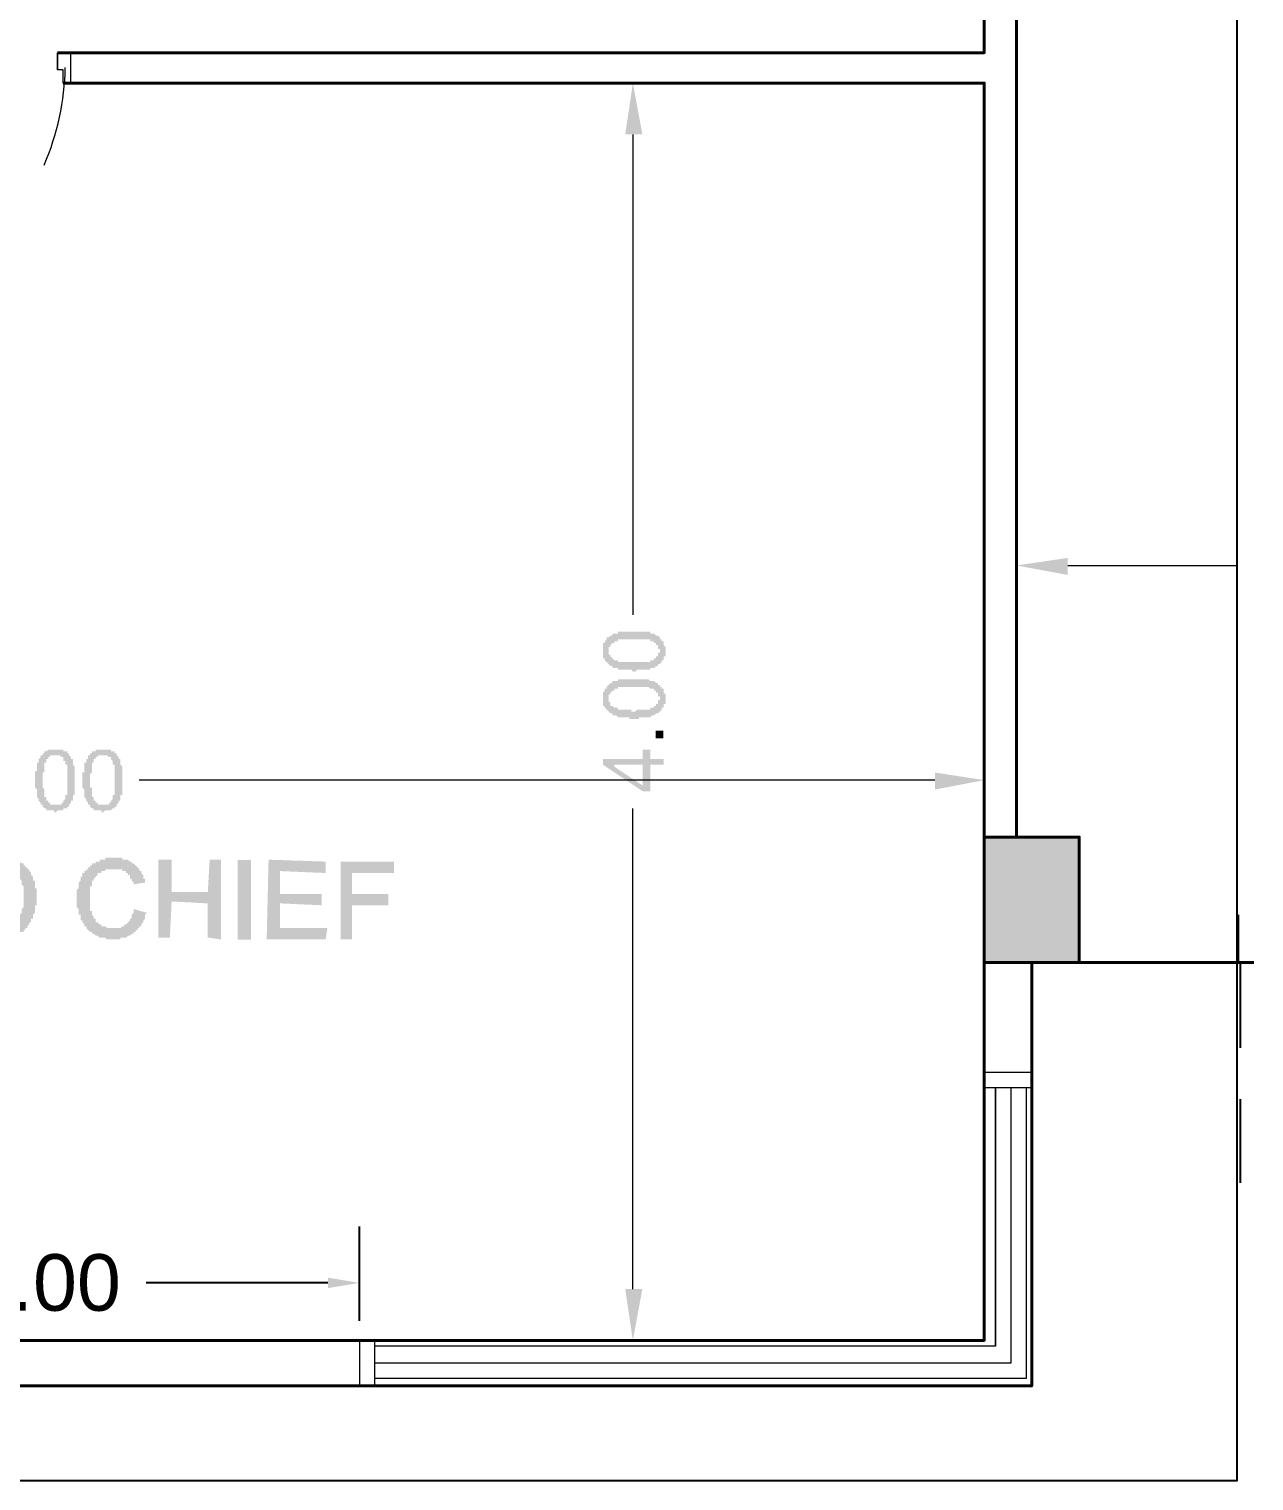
# Model space of a CAD drawing. Header units: inches. Extents: x -11 to 213, y -78 to 40.
# Drawn here: x 64.592 to 68.493, y 15.025 to 19.648 of the extents above; entities that cross this region are included whole.
import ezdxf

# ---------------------------------------------------------------- set-up
doc = ezdxf.new("R2010")
doc.units = ezdxf.units.IN
doc.header["$MEASUREMENT"] = 0
doc.layers.add('PDF_0', color=7, linetype='Continuous')
doc.styles.get("Standard").update_dxf_attribs({"font": 'arial.ttf'})
doc.dimstyles.get("Standard").update_dxf_attribs({"dimtxt": 0.18, "dimasz": 0.1, "dimexe": 0.18, "dimexo": 0.0625, "dimgap": 0.09, "dimtad": 0, "dimtih": 1, "dimtoh": 1, "dimdec": 4, "dimzin": 0, "dimdsep": 46, "dimtxsty": 'Standard', "dimcen": 0.09, "dimadec": 0, "dimazin": 0, "dimtfac": 1, "dimtdec": 4, "dimtofl": 0, "dimtmove": 0, "dimatfit": 3, "dimfxl": 1, "dimtolj": 1, "dimtzin": 0, "dimarcsym": 0})

# ---------------------------------------------------------------- blocks, each defined once
blk = doc.blocks.new('*D6')
at = {"color": 0, "lineweight": -2}
for p, q in [((63.6363, 15.535), (63.6363, 15.8357)), ((65.6442, 15.535), (65.6442, 15.8357)), ((63.7363, 15.6557), (64.3152, 15.6557)), ((65.5442, 15.6557), (64.9652, 15.6557))]:
    blk.add_line(p, q, dxfattribs=at)
at = {"color": 0}
for points in [[(63.7363, 15.6724), (63.7363, 15.639), (63.6363, 15.6557)], [(65.5442, 15.6724), (65.5442, 15.639), (65.6442, 15.6557)]]:
    blk.add_solid(points, dxfattribs=at)
at = {"layer": 'Defpoints', "color": 0}
for p in [(65.6442, 15.6557), (63.6363, 15.4725), (65.6442, 15.4725)]:
    blk.add_point(p, dxfattribs=at)
at = {"color": 0, "insert": (64.6402, 15.6557), "char_height": 0.18, "width": 0.119222, "attachment_point": 5}
blk.add_mtext('\\A1;2.00', dxfattribs=at)

msp = doc.modelspace()

# ---------------------------------------------------------------- hatches: boundary and pattern name
at = {"layer": 'PDF_0'}
h = msp.add_hatch(color=256, dxfattribs=at)
h.paths.add_polyline_path([(66.41965, 17.66851), (66.41965, 17.66851), (66.41965, 17.67456), (66.41965, 17.67456), (66.41965, 17.67456), (66.41965, 17.6806), (66.41965, 17.6806), (66.41965, 17.68665), (66.41965, 17.68665), (66.41965, 17.68665), (66.41965, 17.6927), (66.4257, 17.6927), (66.4257, 17.6927), (66.4257, 17.6927), (66.4257, 17.69875), (66.4257, 17.69875), (66.4257, 17.69875), (66.43175, 17.7048), (66.43175, 17.7048), (66.43175, 17.7048), (66.43175, 17.7048), (66.43175, 17.71084), (66.43779, 17.71084), (66.43779, 17.71084), (66.43779, 17.71084), (66.43779, 17.71084), (66.44384, 17.71689), (66.44384, 17.71689), (66.44384, 17.71689), (66.44989, 17.71689), (66.44989, 17.71689), (66.44989, 17.72294), (66.45594, 17.72294), (66.45594, 17.72294), (66.45594, 17.72294), (66.46199, 17.72294), (66.46199, 17.72294), (66.46803, 17.72294), (66.46803, 17.72899), (66.46803, 17.72899), (66.47408, 17.72899), (66.47408, 17.72899), (66.48013, 17.72899), (66.48013, 17.72899), (66.48618, 17.72899), (66.48618, 17.72899), (66.49223, 17.72899), (66.49223, 17.72899), (66.49827, 17.72899), (66.49827, 17.72899), (66.50432, 17.72899), (66.51037, 17.72899), (66.51037, 17.72899), (66.51642, 17.72899), (66.51642, 17.72899), (66.51642, 17.72899), (66.52246, 17.72899), (66.52851, 17.72899), (66.52851, 17.72899), (66.53456, 17.72899), (66.53456, 17.72899), (66.54061, 17.72899), (66.54061, 17.72899), (66.54666, 17.72899), (66.54666, 17.72899), (66.5527, 17.72899), (66.5527, 17.72899), (66.55875, 17.72899), (66.55875, 17.72899), (66.55875, 17.72899), (66.5648, 17.72899), (66.5648, 17.72899), (66.57085, 17.72899), (66.57085, 17.72294), (66.5769, 17.72294), (66.5769, 17.72294), (66.5769, 17.72294), (66.58294, 17.72294), (66.58294, 17.72294), (66.58294, 17.72294), (66.58899, 17.71689), (66.58899, 17.71689), (66.58899, 17.71689), (66.59504, 17.71689), (66.59504, 17.71689), (66.59504, 17.71689), (66.60109, 17.71084), (66.60109, 17.71084), (66.60109, 17.71084), (66.60109, 17.7048), (66.60713, 17.7048), (66.60713, 17.7048), (66.60713, 17.69875), (66.60713, 17.69875), (66.61318, 17.69875), (66.61318, 17.6927), (66.61318, 17.6927), (66.61318, 17.6927), (66.61318, 17.68665), (66.61318, 17.68665), (66.61923, 17.6806), (66.61923, 17.6806), (66.61923, 17.67456), (66.61923, 17.67456), (66.61923, 17.67456), (66.61923, 17.66851), (66.61923, 17.66851), (66.61923, 17.66851), (66.61923, 17.66246), (66.61923, 17.66246), (66.61923, 17.65641), (66.61923, 17.65641), (66.61923, 17.65641), (66.61923, 17.65036), (66.61318, 17.65036), (66.61318, 17.65036), (66.61318, 17.64432), (66.61318, 17.64432), (66.61318, 17.64432), (66.61318, 17.64432), (66.61318, 17.63827), (66.61318, 17.63827), (66.60713, 17.63827), (66.60713, 17.63222), (66.60713, 17.63222), (66.60713, 17.63222), (66.60713, 17.63222), (66.60109, 17.62617), (66.60109, 17.62617), (66.60109, 17.62617), (66.60109, 17.62617), (66.59504, 17.62617), (66.59504, 17.62013), (66.59504, 17.62013), (66.58899, 17.62013), (66.58899, 17.62013), (66.58899, 17.62013), (66.58294, 17.61408), (66.58294, 17.61408), (66.58294, 17.61408), (66.5769, 17.61408), (66.5769, 17.61408), (66.5769, 17.61408), (66.57085, 17.61408), (66.57085, 17.60803), (66.5648, 17.60803), (66.5648, 17.60803), (66.55875, 17.60803), (66.55875, 17.60803), (66.5527, 17.60803), (66.5527, 17.60803), (66.54666, 17.60803), (66.54666, 17.60803), (66.54061, 17.60803), (66.54061, 17.60803), (66.53456, 17.60803), (66.53456, 17.60803), (66.52851, 17.60803), (66.52851, 17.60803), (66.52246, 17.60198), (66.51642, 17.60198), (66.51642, 17.60198), (66.51642, 17.60198), (66.51037, 17.60803), (66.51037, 17.60803), (66.50432, 17.60803), (66.50432, 17.60803), (66.49827, 17.60803), (66.49827, 17.60803), (66.49223, 17.60803), (66.49223, 17.60803), (66.48618, 17.60803), (66.48618, 17.60803), (66.48013, 17.60803), (66.48013, 17.60803), (66.47408, 17.60803), (66.47408, 17.60803), (66.46803, 17.60803), (66.46803, 17.60803), (66.46803, 17.61408), (66.46199, 17.61408), (66.46199, 17.61408), (66.46199, 17.61408), (66.45594, 17.61408), (66.45594, 17.61408), (66.44989, 17.61408), (66.44989, 17.62013), (66.44989, 17.62013), (66.44989, 17.62013), (66.44384, 17.62013), (66.44384, 17.62013), (66.44384, 17.62013), (66.43779, 17.62617), (66.43779, 17.62617), (66.43779, 17.62617), (66.43175, 17.63222), (66.43175, 17.63222), (66.43175, 17.63222), (66.4257, 17.63827), (66.4257, 17.63827), (66.4257, 17.63827), (66.4257, 17.64432), (66.4257, 17.64432), (66.41965, 17.64432), (66.41965, 17.65036), (66.41965, 17.65036), (66.41965, 17.65641), (66.41965, 17.65641), (66.41965, 17.66246), (66.41965, 17.66246), (66.41965, 17.66246), (66.41965, 17.66851), (66.41965, 17.66851)], flags=0)
h.paths.add_polyline_path([(66.60109, 17.66851), (66.60109, 17.66851), (66.60109, 17.67456), (66.59504, 17.67456), (66.59504, 17.6806), (66.59504, 17.6806), (66.59504, 17.6806), (66.59504, 17.68665), (66.59504, 17.68665), (66.58899, 17.68665), (66.58899, 17.6927), (66.58899, 17.6927), (66.58294, 17.6927), (66.58294, 17.69875), (66.58294, 17.69875), (66.5769, 17.69875), (66.5769, 17.69875), (66.5769, 17.69875), (66.5769, 17.69875), (66.57085, 17.69875), (66.57085, 17.69875), (66.57085, 17.7048), (66.5648, 17.7048), (66.5648, 17.7048), (66.55875, 17.7048), (66.55875, 17.7048), (66.55875, 17.7048), (66.5527, 17.7048), (66.5527, 17.7048), (66.54666, 17.7048), (66.54666, 17.7048), (66.54061, 17.7048), (66.54061, 17.7048), (66.53456, 17.7048), (66.53456, 17.7048), (66.52851, 17.7048), (66.52851, 17.7048), (66.52246, 17.7048), (66.51642, 17.7048), (66.51642, 17.7048), (66.51037, 17.7048), (66.51037, 17.7048), (66.50432, 17.7048), (66.50432, 17.7048), (66.49827, 17.7048), (66.49827, 17.7048), (66.49223, 17.7048), (66.49223, 17.7048), (66.48618, 17.7048), (66.48618, 17.7048), (66.48618, 17.7048), (66.48013, 17.7048), (66.48013, 17.7048), (66.47408, 17.7048), (66.47408, 17.7048), (66.47408, 17.7048), (66.47408, 17.7048), (66.46803, 17.7048), (66.46803, 17.69875), (66.46199, 17.69875), (66.46199, 17.69875), (66.45594, 17.69875), (66.45594, 17.69875), (66.45594, 17.6927), (66.44989, 17.6927), (66.44989, 17.6927), (66.44989, 17.6927), (66.44989, 17.6927), (66.44384, 17.68665), (66.44384, 17.68665), (66.44384, 17.68665), (66.44384, 17.6806), (66.43779, 17.6806), (66.43779, 17.67456), (66.43779, 17.67456), (66.43779, 17.66851), (66.43779, 17.66851), (66.43779, 17.66246), (66.43779, 17.66246), (66.43779, 17.66246), (66.43779, 17.65641), (66.44384, 17.65641), (66.44384, 17.65641), (66.44384, 17.65036), (66.44384, 17.65036), (66.44384, 17.65036), (66.44989, 17.64432), (66.44989, 17.64432), (66.44989, 17.64432), (66.45594, 17.63827), (66.45594, 17.63827), (66.45594, 17.63827), (66.46199, 17.63827), (66.46199, 17.63827), (66.46199, 17.63827), (66.46803, 17.63827), (66.46803, 17.63827), (66.46803, 17.63222), (66.47408, 17.63222), (66.47408, 17.63222), (66.47408, 17.63222), (66.48013, 17.63222), (66.48013, 17.63222), (66.48618, 17.63222), (66.48618, 17.63222), (66.49223, 17.63222), (66.49223, 17.63222), (66.49827, 17.63222), (66.49827, 17.63222), (66.50432, 17.63222), (66.50432, 17.63222), (66.51037, 17.63222), (66.51037, 17.63222), (66.51642, 17.63222), (66.51642, 17.63222), (66.52246, 17.63222), (66.52246, 17.63222), (66.52851, 17.63222), (66.53456, 17.63222), (66.53456, 17.63222), (66.54061, 17.63222), (66.54061, 17.63222), (66.54061, 17.63222), (66.54666, 17.63222), (66.54666, 17.63222), (66.5527, 17.63222), (66.5527, 17.63222), (66.55875, 17.63222), (66.55875, 17.63222), (66.55875, 17.63222), (66.5648, 17.63222), (66.5648, 17.63222), (66.5648, 17.63222), (66.57085, 17.63222), (66.57085, 17.63827), (66.57085, 17.63827), (66.5769, 17.63827), (66.5769, 17.63827), (66.58294, 17.63827), (66.58294, 17.64432), (66.58294, 17.64432), (66.58899, 17.64432), (66.58899, 17.64432), (66.58899, 17.64432), (66.58899, 17.65036), (66.59504, 17.65036), (66.59504, 17.65036), (66.59504, 17.65641), (66.59504, 17.65641), (66.59504, 17.66246), (66.60109, 17.66246), (66.60109, 17.66851), (66.60109, 17.66851)], flags=0)
h = msp.add_hatch(color=256, dxfattribs=at)
h.paths.add_polyline_path([(66.41965, 17.51731), (66.41965, 17.51731), (66.41965, 17.52335), (66.41965, 17.52335), (66.41965, 17.52335), (66.41965, 17.5294), (66.41965, 17.5294), (66.41965, 17.5294), (66.41965, 17.53545), (66.41965, 17.53545), (66.41965, 17.53545), (66.4257, 17.5415), (66.4257, 17.5415), (66.4257, 17.5415), (66.4257, 17.54754), (66.4257, 17.54754), (66.4257, 17.54754), (66.43175, 17.54754), (66.43175, 17.55359), (66.43175, 17.55359), (66.43175, 17.55359), (66.43175, 17.55359), (66.43779, 17.55964), (66.43779, 17.55964), (66.43779, 17.55964), (66.43779, 17.55964), (66.44384, 17.56569), (66.44384, 17.56569), (66.44384, 17.56569), (66.44989, 17.56569), (66.44989, 17.56569), (66.44989, 17.57174), (66.45594, 17.57174), (66.45594, 17.57174), (66.45594, 17.57174), (66.46199, 17.57174), (66.46199, 17.57174), (66.46803, 17.57174), (66.46803, 17.57778), (66.46803, 17.57778), (66.47408, 17.57778), (66.47408, 17.57778), (66.48013, 17.57778), (66.48013, 17.57778), (66.48618, 17.57778), (66.48618, 17.57778), (66.49223, 17.57778), (66.49223, 17.57778), (66.49827, 17.57778), (66.49827, 17.57778), (66.50432, 17.57778), (66.51037, 17.57778), (66.51037, 17.57778), (66.51642, 17.57778), (66.51642, 17.57778), (66.51642, 17.57778), (66.52246, 17.57778), (66.52851, 17.57778), (66.52851, 17.57778), (66.53456, 17.57778), (66.53456, 17.57778), (66.54061, 17.57778), (66.54061, 17.57778), (66.54666, 17.57778), (66.54666, 17.57778), (66.5527, 17.57778), (66.5527, 17.57778), (66.55875, 17.57778), (66.55875, 17.57778), (66.55875, 17.57778), (66.5648, 17.57778), (66.5648, 17.57778), (66.57085, 17.57174), (66.57085, 17.57174), (66.5769, 17.57174), (66.5769, 17.57174), (66.5769, 17.57174), (66.58294, 17.57174), (66.58294, 17.57174), (66.58294, 17.57174), (66.58899, 17.56569), (66.58899, 17.56569), (66.58899, 17.56569), (66.59504, 17.56569), (66.59504, 17.56569), (66.59504, 17.55964), (66.60109, 17.55964), (66.60109, 17.55964), (66.60109, 17.55964), (66.60109, 17.55359), (66.60713, 17.55359), (66.60713, 17.55359), (66.60713, 17.54754), (66.60713, 17.54754), (66.61318, 17.54754), (66.61318, 17.5415), (66.61318, 17.5415), (66.61318, 17.5415), (66.61318, 17.53545), (66.61318, 17.53545), (66.61923, 17.5294), (66.61923, 17.5294), (66.61923, 17.52335), (66.61923, 17.52335), (66.61923, 17.51731), (66.61923, 17.51731), (66.61923, 17.51731), (66.61923, 17.51731), (66.61923, 17.51126), (66.61923, 17.51126), (66.61923, 17.50521), (66.61923, 17.50521), (66.61923, 17.50521), (66.61923, 17.49916), (66.61318, 17.49916), (66.61318, 17.49916), (66.61318, 17.49311), (66.61318, 17.49311), (66.61318, 17.49311), (66.61318, 17.48707), (66.61318, 17.48707), (66.61318, 17.48707), (66.60713, 17.48707), (66.60713, 17.48102), (66.60713, 17.48102), (66.60713, 17.48102), (66.60713, 17.48102), (66.60109, 17.47497), (66.60109, 17.47497), (66.60109, 17.47497), (66.60109, 17.47497), (66.59504, 17.46892), (66.59504, 17.46892), (66.59504, 17.46892), (66.58899, 17.46892), (66.58899, 17.46892), (66.58899, 17.46892), (66.58294, 17.46287), (66.58294, 17.46287), (66.58294, 17.46287), (66.5769, 17.46287), (66.5769, 17.46287), (66.5769, 17.46287), (66.57085, 17.45683), (66.57085, 17.45683), (66.5648, 17.45683), (66.5648, 17.45683), (66.55875, 17.45683), (66.55875, 17.45683), (66.5527, 17.45683), (66.5527, 17.45683), (66.54666, 17.45683), (66.54666, 17.45683), (66.54061, 17.45683), (66.54061, 17.45683), (66.53456, 17.45683), (66.53456, 17.45078), (66.52851, 17.45078), (66.52851, 17.45078), (66.52246, 17.45078), (66.51642, 17.45078), (66.51642, 17.45078), (66.51642, 17.45078), (66.51037, 17.45078), (66.51037, 17.45078), (66.50432, 17.45078), (66.50432, 17.45683), (66.49827, 17.45683), (66.49827, 17.45683), (66.49223, 17.45683), (66.49223, 17.45683), (66.48618, 17.45683), (66.48618, 17.45683), (66.48013, 17.45683), (66.48013, 17.45683), (66.47408, 17.45683), (66.47408, 17.45683), (66.46803, 17.45683), (66.46803, 17.45683), (66.46803, 17.45683), (66.46199, 17.46287), (66.46199, 17.46287), (66.46199, 17.46287), (66.45594, 17.46287), (66.45594, 17.46287), (66.44989, 17.46287), (66.44989, 17.46287), (66.44989, 17.46892), (66.44989, 17.46892), (66.44384, 17.46892), (66.44384, 17.46892), (66.44384, 17.46892), (66.43779, 17.47497), (66.43779, 17.47497), (66.43779, 17.47497), (66.43175, 17.48102), (66.43175, 17.48102), (66.43175, 17.48102), (66.4257, 17.48707), (66.4257, 17.48707), (66.4257, 17.48707), (66.4257, 17.49311), (66.4257, 17.49311), (66.41965, 17.49311), (66.41965, 17.49916), (66.41965, 17.49916), (66.41965, 17.50521), (66.41965, 17.50521), (66.41965, 17.50521), (66.41965, 17.51126), (66.41965, 17.51126), (66.41965, 17.51731), (66.41965, 17.51731)], flags=0)
h.paths.add_polyline_path([(66.60109, 17.51731), (66.60109, 17.51731), (66.60109, 17.52335), (66.59504, 17.52335), (66.59504, 17.5294), (66.59504, 17.5294), (66.59504, 17.5294), (66.59504, 17.53545), (66.59504, 17.53545), (66.58899, 17.53545), (66.58899, 17.5415), (66.58899, 17.5415), (66.58294, 17.5415), (66.58294, 17.5415), (66.58294, 17.54754), (66.5769, 17.54754), (66.5769, 17.54754), (66.5769, 17.54754), (66.5769, 17.54754), (66.57085, 17.54754), (66.57085, 17.54754), (66.57085, 17.54754), (66.5648, 17.55359), (66.5648, 17.55359), (66.55875, 17.55359), (66.55875, 17.55359), (66.55875, 17.55359), (66.5527, 17.55359), (66.5527, 17.55359), (66.54666, 17.55359), (66.54666, 17.55359), (66.54061, 17.55359), (66.54061, 17.55359), (66.53456, 17.55359), (66.53456, 17.55359), (66.52851, 17.55359), (66.52851, 17.55359), (66.52246, 17.55359), (66.51642, 17.55359), (66.51642, 17.55359), (66.51037, 17.55359), (66.51037, 17.55359), (66.50432, 17.55359), (66.50432, 17.55359), (66.49827, 17.55359), (66.49827, 17.55359), (66.49223, 17.55359), (66.49223, 17.55359), (66.48618, 17.55359), (66.48618, 17.55359), (66.48618, 17.55359), (66.48013, 17.55359), (66.48013, 17.55359), (66.47408, 17.55359), (66.47408, 17.55359), (66.47408, 17.55359), (66.47408, 17.55359), (66.46803, 17.55359), (66.46803, 17.54754), (66.46199, 17.54754), (66.46199, 17.54754), (66.45594, 17.54754), (66.45594, 17.54754), (66.45594, 17.5415), (66.44989, 17.5415), (66.44989, 17.5415), (66.44989, 17.5415), (66.44989, 17.5415), (66.44384, 17.53545), (66.44384, 17.53545), (66.44384, 17.5294), (66.44384, 17.5294), (66.43779, 17.5294), (66.43779, 17.52335), (66.43779, 17.52335), (66.43779, 17.51731), (66.43779, 17.51731), (66.43779, 17.51126), (66.43779, 17.51126), (66.43779, 17.51126), (66.43779, 17.50521), (66.44384, 17.50521), (66.44384, 17.49916), (66.44384, 17.49916), (66.44384, 17.49916), (66.44384, 17.49311), (66.44989, 17.49311), (66.44989, 17.49311), (66.44989, 17.49311), (66.45594, 17.48707), (66.45594, 17.48707), (66.45594, 17.48707), (66.46199, 17.48707), (66.46199, 17.48707), (66.46199, 17.48707), (66.46803, 17.48707), (66.46803, 17.48102), (66.46803, 17.48102), (66.47408, 17.48102), (66.47408, 17.48102), (66.47408, 17.48102), (66.48013, 17.48102), (66.48013, 17.48102), (66.48618, 17.48102), (66.48618, 17.48102), (66.49223, 17.48102), (66.49223, 17.48102), (66.49827, 17.48102), (66.49827, 17.48102), (66.50432, 17.48102), (66.50432, 17.48102), (66.51037, 17.48102), (66.51037, 17.47497), (66.51642, 17.47497), (66.51642, 17.47497), (66.52246, 17.47497), (66.52246, 17.47497), (66.52851, 17.48102), (66.53456, 17.48102), (66.53456, 17.48102), (66.54061, 17.48102), (66.54061, 17.48102), (66.54061, 17.48102), (66.54666, 17.48102), (66.54666, 17.48102), (66.5527, 17.48102), (66.5527, 17.48102), (66.55875, 17.48102), (66.55875, 17.48102), (66.55875, 17.48102), (66.5648, 17.48102), (66.5648, 17.48102), (66.5648, 17.48102), (66.57085, 17.48102), (66.57085, 17.48707), (66.57085, 17.48707), (66.5769, 17.48707), (66.5769, 17.48707), (66.58294, 17.48707), (66.58294, 17.48707), (66.58294, 17.49311), (66.58899, 17.49311), (66.58899, 17.49311), (66.58899, 17.49311), (66.58899, 17.49916), (66.59504, 17.49916), (66.59504, 17.49916), (66.59504, 17.50521), (66.59504, 17.50521), (66.59504, 17.51126), (66.60109, 17.51126), (66.60109, 17.51731), (66.60109, 17.51731)], flags=0)
h = msp.add_hatch(color=256, dxfattribs=at)
h.paths.add_polyline_path([(64.67779, 17.35401), (64.67779, 17.35401), (64.68384, 17.35401), (64.68384, 17.35401), (64.68384, 17.35401), (64.68989, 17.35401), (64.68989, 17.35401), (64.68989, 17.35401), (64.69594, 17.35401), (64.69594, 17.35401), (64.69594, 17.35401), (64.70198, 17.35401), (64.70198, 17.35401), (64.70198, 17.34796), (64.70198, 17.34796), (64.70803, 17.34796), (64.70803, 17.34796), (64.70803, 17.34796), (64.71408, 17.34796), (64.71408, 17.34191), (64.71408, 17.34191), (64.71408, 17.34191), (64.72013, 17.34191), (64.72013, 17.33586), (64.72013, 17.33586), (64.72013, 17.33586), (64.72013, 17.33586), (64.72618, 17.32981), (64.72618, 17.32981), (64.72618, 17.32981), (64.72618, 17.32377), (64.72618, 17.32377), (64.73222, 17.32377), (64.73222, 17.31772), (64.73222, 17.31772), (64.73222, 17.31772), (64.73222, 17.31167), (64.73222, 17.31167), (64.73222, 17.30562), (64.73222, 17.30562), (64.73827, 17.29958), (64.73827, 17.29958), (64.73827, 17.29958), (64.73827, 17.29353), (64.73827, 17.29353), (64.73827, 17.28748), (64.73827, 17.28748), (64.73827, 17.28143), (64.73827, 17.27538), (64.73827, 17.27538), (64.73827, 17.26934), (64.73827, 17.26934), (64.73827, 17.26329), (64.73827, 17.26329), (64.73827, 17.25724), (64.73827, 17.25724), (64.73827, 17.25119), (64.73827, 17.25119), (64.73827, 17.24514), (64.73827, 17.24514), (64.73827, 17.2391), (64.73827, 17.2391), (64.73827, 17.23305), (64.73827, 17.23305), (64.73827, 17.227), (64.73827, 17.227), (64.73827, 17.22095), (64.73827, 17.22095), (64.73827, 17.21491), (64.73827, 17.21491), (64.73827, 17.20886), (64.73222, 17.20886), (64.73222, 17.20886), (64.73222, 17.20281), (64.73222, 17.20281), (64.73222, 17.19676), (64.73222, 17.19676), (64.73222, 17.19676), (64.73222, 17.19071), (64.72618, 17.19071), (64.72618, 17.19071), (64.72618, 17.18467), (64.72618, 17.18467), (64.72618, 17.18467), (64.72618, 17.18467), (64.72013, 17.17862), (64.72013, 17.17862), (64.72013, 17.17257), (64.71408, 17.17257), (64.71408, 17.17257), (64.71408, 17.17257), (64.71408, 17.16652), (64.70803, 17.16652), (64.70803, 17.16652), (64.70198, 17.16652), (64.70198, 17.16047), (64.70198, 17.16047), (64.69594, 17.16047), (64.69594, 17.16047), (64.69594, 17.16047), (64.68989, 17.16047), (64.68989, 17.16047), (64.68384, 17.16047), (64.68384, 17.16047), (64.67779, 17.15443), (64.67779, 17.15443), (64.67779, 17.15443), (64.67174, 17.15443), (64.67174, 17.15443), (64.67174, 17.16047), (64.6657, 17.16047), (64.6657, 17.16047), (64.6657, 17.16047), (64.65965, 17.16047), (64.65965, 17.16047), (64.65965, 17.16047), (64.6536, 17.16047), (64.6536, 17.16047), (64.6536, 17.16047), (64.64755, 17.16047), (64.64755, 17.16652), (64.64755, 17.16652), (64.6415, 17.16652), (64.6415, 17.16652), (64.6415, 17.16652), (64.6415, 17.16652), (64.63546, 17.17257), (64.63546, 17.17257), (64.63546, 17.17257), (64.63546, 17.17257), (64.63546, 17.17862), (64.62941, 17.17862), (64.62941, 17.17862), (64.62941, 17.18467), (64.62941, 17.18467), (64.62941, 17.18467), (64.62336, 17.19071), (64.62336, 17.19071), (64.62336, 17.19071), (64.62336, 17.19676), (64.62336, 17.19676), (64.62336, 17.19676), (64.61731, 17.20281), (64.61731, 17.20281), (64.61731, 17.20886), (64.61731, 17.20886), (64.61731, 17.20886), (64.61731, 17.21491), (64.61731, 17.21491), (64.61731, 17.22095), (64.61731, 17.22095), (64.61731, 17.227), (64.61731, 17.227), (64.61127, 17.23305), (64.61127, 17.23305), (64.61127, 17.2391), (64.61127, 17.24514), (64.61127, 17.24514), (64.61127, 17.25119), (64.61127, 17.25119), (64.61127, 17.25724), (64.61127, 17.25724), (64.61127, 17.25724), (64.61127, 17.26329), (64.61127, 17.26934), (64.61127, 17.26934), (64.61127, 17.27538), (64.61127, 17.27538), (64.61127, 17.28143), (64.61127, 17.28143), (64.61731, 17.28748), (64.61731, 17.28748), (64.61731, 17.29353), (64.61731, 17.29353), (64.61731, 17.29958), (64.61731, 17.29958), (64.61731, 17.29958), (64.61731, 17.30562), (64.61731, 17.30562), (64.61731, 17.31167), (64.61731, 17.31167), (64.62336, 17.31167), (64.62336, 17.31772), (64.62336, 17.31772), (64.62336, 17.31772), (64.62336, 17.32377), (64.62336, 17.32377), (64.62336, 17.32377), (64.62941, 17.32981), (64.62941, 17.32981), (64.62941, 17.32981), (64.62941, 17.33586), (64.63546, 17.33586), (64.63546, 17.33586), (64.63546, 17.34191), (64.63546, 17.34191), (64.6415, 17.34191), (64.6415, 17.34796), (64.6415, 17.34796), (64.64755, 17.34796), (64.64755, 17.34796), (64.64755, 17.34796), (64.6536, 17.35401), (64.6536, 17.35401), (64.65965, 17.35401), (64.65965, 17.35401), (64.65965, 17.35401), (64.6657, 17.35401), (64.6657, 17.35401), (64.67174, 17.35401), (64.67174, 17.35401), (64.67779, 17.35401), (64.67779, 17.35401)], flags=0)
h.paths.add_polyline_path([(64.67779, 17.17862), (64.67779, 17.17862), (64.68384, 17.17862), (64.68384, 17.17862), (64.68384, 17.17862), (64.68989, 17.17862), (64.68989, 17.17862), (64.69594, 17.17862), (64.69594, 17.18467), (64.69594, 17.18467), (64.70198, 17.18467), (64.70198, 17.19071), (64.70198, 17.19071), (64.70198, 17.19071), (64.70803, 17.19676), (64.70803, 17.19676), (64.70803, 17.19676), (64.70803, 17.19676), (64.70803, 17.20281), (64.70803, 17.20281), (64.70803, 17.20281), (64.70803, 17.20886), (64.70803, 17.20886), (64.71408, 17.20886), (64.71408, 17.21491), (64.71408, 17.21491), (64.71408, 17.22095), (64.71408, 17.22095), (64.71408, 17.227), (64.71408, 17.227), (64.71408, 17.23305), (64.71408, 17.23305), (64.71408, 17.2391), (64.71408, 17.2391), (64.71408, 17.24514), (64.71408, 17.24514), (64.71408, 17.25119), (64.71408, 17.25119), (64.71408, 17.25724), (64.71408, 17.25724), (64.71408, 17.26329), (64.71408, 17.26934), (64.71408, 17.26934), (64.71408, 17.27538), (64.71408, 17.27538), (64.71408, 17.28143), (64.71408, 17.28143), (64.71408, 17.28143), (64.71408, 17.28748), (64.71408, 17.28748), (64.71408, 17.29353), (64.71408, 17.29353), (64.71408, 17.29958), (64.71408, 17.29958), (64.71408, 17.29958), (64.71408, 17.30562), (64.71408, 17.30562), (64.70803, 17.30562), (64.70803, 17.31167), (64.70803, 17.31167), (64.70803, 17.31772), (64.70803, 17.31772), (64.70198, 17.31772), (64.70198, 17.32377), (64.70198, 17.32377), (64.70198, 17.32377), (64.70198, 17.32981), (64.69594, 17.32981), (64.69594, 17.32981), (64.69594, 17.32981), (64.68989, 17.33586), (64.68989, 17.33586), (64.68989, 17.33586), (64.68384, 17.33586), (64.68384, 17.33586), (64.67779, 17.33586), (64.67779, 17.33586), (64.67174, 17.33586), (64.67174, 17.33586), (64.6657, 17.33586), (64.6657, 17.33586), (64.6657, 17.33586), (64.65965, 17.33586), (64.65965, 17.32981), (64.65965, 17.32981), (64.6536, 17.32981), (64.6536, 17.32981), (64.6536, 17.32377), (64.64755, 17.32377), (64.64755, 17.31772), (64.64755, 17.31772), (64.64755, 17.31772), (64.64755, 17.31772), (64.64755, 17.31167), (64.64755, 17.31167), (64.6415, 17.31167), (64.6415, 17.30562), (64.6415, 17.30562), (64.6415, 17.30562), (64.6415, 17.29958), (64.6415, 17.29958), (64.6415, 17.29958), (64.6415, 17.29353), (64.6415, 17.29353), (64.6415, 17.28748), (64.6415, 17.28748), (64.6415, 17.28143), (64.63546, 17.28143), (64.63546, 17.27538), (64.63546, 17.27538), (64.63546, 17.26934), (64.63546, 17.26934), (64.63546, 17.26329), (64.63546, 17.25724), (64.63546, 17.25724), (64.63546, 17.25119), (64.63546, 17.25119), (64.63546, 17.24514), (64.63546, 17.24514), (64.63546, 17.2391), (64.63546, 17.2391), (64.63546, 17.23305), (64.63546, 17.23305), (64.6415, 17.227), (64.6415, 17.227), (64.6415, 17.227), (64.6415, 17.22095), (64.6415, 17.22095), (64.6415, 17.21491), (64.6415, 17.21491), (64.6415, 17.21491), (64.6415, 17.20886), (64.6415, 17.20886), (64.6415, 17.20886), (64.6415, 17.20281), (64.64755, 17.20281), (64.64755, 17.19676), (64.64755, 17.19676), (64.64755, 17.19676), (64.64755, 17.19071), (64.6536, 17.19071), (64.6536, 17.19071), (64.6536, 17.18467), (64.6536, 17.18467), (64.65965, 17.18467), (64.65965, 17.18467), (64.65965, 17.17862), (64.6657, 17.17862), (64.6657, 17.17862), (64.6657, 17.17862), (64.67174, 17.17862), (64.67174, 17.17862), (64.67779, 17.17862)], flags=0)
h = msp.add_hatch(color=256, dxfattribs=at)
h.paths.add_polyline_path([(64.829, 17.35401), (64.829, 17.35401), (64.83504, 17.35401), (64.83504, 17.35401), (64.83504, 17.35401), (64.84109, 17.35401), (64.84109, 17.35401), (64.84109, 17.35401), (64.84714, 17.35401), (64.84714, 17.35401), (64.84714, 17.35401), (64.85319, 17.35401), (64.85319, 17.35401), (64.85319, 17.34796), (64.85923, 17.34796), (64.85923, 17.34796), (64.85923, 17.34796), (64.85923, 17.34796), (64.86528, 17.34796), (64.86528, 17.34191), (64.86528, 17.34191), (64.86528, 17.34191), (64.87133, 17.34191), (64.87133, 17.33586), (64.87133, 17.33586), (64.87133, 17.33586), (64.87133, 17.33586), (64.87738, 17.32981), (64.87738, 17.32981), (64.87738, 17.32981), (64.87738, 17.32377), (64.87738, 17.32377), (64.88343, 17.32377), (64.88343, 17.31772), (64.88343, 17.31772), (64.88343, 17.31772), (64.88343, 17.31167), (64.88343, 17.31167), (64.88343, 17.30562), (64.88343, 17.30562), (64.88947, 17.29958), (64.88947, 17.29958), (64.88947, 17.29958), (64.88947, 17.29353), (64.88947, 17.29353), (64.88947, 17.28748), (64.88947, 17.28748), (64.88947, 17.28143), (64.88947, 17.27538), (64.88947, 17.27538), (64.88947, 17.26934), (64.88947, 17.26934), (64.88947, 17.26329), (64.88947, 17.26329), (64.88947, 17.25724), (64.88947, 17.25724), (64.88947, 17.25119), (64.88947, 17.25119), (64.88947, 17.24514), (64.88947, 17.24514), (64.88947, 17.2391), (64.88947, 17.2391), (64.88947, 17.23305), (64.88947, 17.23305), (64.88947, 17.227), (64.88947, 17.227), (64.88947, 17.22095), (64.88947, 17.22095), (64.88947, 17.21491), (64.88947, 17.21491), (64.88947, 17.20886), (64.88343, 17.20886), (64.88343, 17.20886), (64.88343, 17.20281), (64.88343, 17.20281), (64.88343, 17.19676), (64.88343, 17.19676), (64.88343, 17.19676), (64.88343, 17.19071), (64.87738, 17.19071), (64.87738, 17.19071), (64.87738, 17.18467), (64.87738, 17.18467), (64.87738, 17.18467), (64.87738, 17.18467), (64.87133, 17.17862), (64.87133, 17.17862), (64.87133, 17.17257), (64.87133, 17.17257), (64.86528, 17.17257), (64.86528, 17.17257), (64.86528, 17.16652), (64.85923, 17.16652), (64.85923, 17.16652), (64.85923, 17.16652), (64.85319, 17.16047), (64.85319, 17.16047), (64.84714, 17.16047), (64.84714, 17.16047), (64.84714, 17.16047), (64.84109, 17.16047), (64.84109, 17.16047), (64.83504, 17.16047), (64.83504, 17.16047), (64.829, 17.15443), (64.829, 17.15443), (64.829, 17.15443), (64.82295, 17.15443), (64.82295, 17.15443), (64.82295, 17.16047), (64.8169, 17.16047), (64.8169, 17.16047), (64.8169, 17.16047), (64.81085, 17.16047), (64.81085, 17.16047), (64.81085, 17.16047), (64.8048, 17.16047), (64.8048, 17.16047), (64.8048, 17.16047), (64.79876, 17.16047), (64.79876, 17.16652), (64.79876, 17.16652), (64.79876, 17.16652), (64.79271, 17.16652), (64.79271, 17.16652), (64.79271, 17.16652), (64.78666, 17.17257), (64.78666, 17.17257), (64.78666, 17.17257), (64.78666, 17.17257), (64.78666, 17.17862), (64.78061, 17.17862), (64.78061, 17.17862), (64.78061, 17.18467), (64.78061, 17.18467), (64.78061, 17.18467), (64.77456, 17.19071), (64.77456, 17.19071), (64.77456, 17.19071), (64.77456, 17.19676), (64.77456, 17.19676), (64.77456, 17.19676), (64.76852, 17.20281), (64.76852, 17.20281), (64.76852, 17.20886), (64.76852, 17.20886), (64.76852, 17.20886), (64.76852, 17.21491), (64.76852, 17.21491), (64.76852, 17.22095), (64.76852, 17.22095), (64.76852, 17.227), (64.76852, 17.227), (64.76247, 17.23305), (64.76247, 17.23305), (64.76247, 17.2391), (64.76247, 17.24514), (64.76247, 17.24514), (64.76247, 17.25119), (64.76247, 17.25119), (64.76247, 17.25724), (64.76247, 17.25724), (64.76247, 17.25724), (64.76247, 17.26329), (64.76247, 17.26934), (64.76247, 17.26934), (64.76247, 17.27538), (64.76247, 17.27538), (64.76247, 17.28143), (64.76852, 17.28143), (64.76852, 17.28748), (64.76852, 17.28748), (64.76852, 17.29353), (64.76852, 17.29353), (64.76852, 17.29958), (64.76852, 17.29958), (64.76852, 17.29958), (64.76852, 17.30562), (64.76852, 17.30562), (64.76852, 17.31167), (64.77456, 17.31167), (64.77456, 17.31167), (64.77456, 17.31772), (64.77456, 17.31772), (64.77456, 17.31772), (64.77456, 17.32377), (64.77456, 17.32377), (64.78061, 17.32377), (64.78061, 17.32981), (64.78061, 17.32981), (64.78061, 17.32981), (64.78061, 17.33586), (64.78666, 17.33586), (64.78666, 17.33586), (64.78666, 17.34191), (64.78666, 17.34191), (64.79271, 17.34191), (64.79271, 17.34796), (64.79271, 17.34796), (64.79876, 17.34796), (64.79876, 17.34796), (64.8048, 17.34796), (64.8048, 17.35401), (64.8048, 17.35401), (64.81085, 17.35401), (64.81085, 17.35401), (64.8169, 17.35401), (64.8169, 17.35401), (64.8169, 17.35401), (64.82295, 17.35401), (64.82295, 17.35401), (64.829, 17.35401), (64.829, 17.35401)], flags=0)
h.paths.add_polyline_path([(64.829, 17.17862), (64.829, 17.17862), (64.83504, 17.17862), (64.83504, 17.17862), (64.83504, 17.17862), (64.84109, 17.17862), (64.84109, 17.17862), (64.84714, 17.17862), (64.84714, 17.18467), (64.84714, 17.18467), (64.85319, 17.18467), (64.85319, 17.19071), (64.85319, 17.19071), (64.85319, 17.19071), (64.85923, 17.19676), (64.85923, 17.19676), (64.85923, 17.19676), (64.85923, 17.19676), (64.85923, 17.20281), (64.85923, 17.20281), (64.85923, 17.20281), (64.85923, 17.20886), (64.85923, 17.20886), (64.86528, 17.20886), (64.86528, 17.21491), (64.86528, 17.21491), (64.86528, 17.22095), (64.86528, 17.22095), (64.86528, 17.227), (64.86528, 17.227), (64.86528, 17.23305), (64.86528, 17.23305), (64.86528, 17.2391), (64.86528, 17.2391), (64.86528, 17.24514), (64.86528, 17.24514), (64.86528, 17.25119), (64.86528, 17.25119), (64.86528, 17.25724), (64.86528, 17.25724), (64.86528, 17.26329), (64.86528, 17.26934), (64.86528, 17.26934), (64.86528, 17.27538), (64.86528, 17.27538), (64.86528, 17.28143), (64.86528, 17.28143), (64.86528, 17.28143), (64.86528, 17.28748), (64.86528, 17.28748), (64.86528, 17.29353), (64.86528, 17.29353), (64.86528, 17.29958), (64.86528, 17.29958), (64.86528, 17.29958), (64.86528, 17.30562), (64.86528, 17.30562), (64.85923, 17.30562), (64.85923, 17.31167), (64.85923, 17.31167), (64.85923, 17.31772), (64.85923, 17.31772), (64.85923, 17.31772), (64.85319, 17.32377), (64.85319, 17.32377), (64.85319, 17.32377), (64.85319, 17.32981), (64.84714, 17.32981), (64.84714, 17.32981), (64.84714, 17.32981), (64.84109, 17.33586), (64.84109, 17.33586), (64.84109, 17.33586), (64.83504, 17.33586), (64.83504, 17.33586), (64.829, 17.33586), (64.829, 17.33586), (64.82295, 17.33586), (64.82295, 17.33586), (64.8169, 17.33586), (64.8169, 17.33586), (64.8169, 17.33586), (64.81085, 17.33586), (64.81085, 17.32981), (64.81085, 17.32981), (64.8048, 17.32981), (64.8048, 17.32981), (64.8048, 17.32377), (64.79876, 17.32377), (64.79876, 17.31772), (64.79876, 17.31772), (64.79876, 17.31772), (64.79876, 17.31772), (64.79876, 17.31167), (64.79876, 17.31167), (64.79271, 17.31167), (64.79271, 17.30562), (64.79271, 17.30562), (64.79271, 17.30562), (64.79271, 17.29958), (64.79271, 17.29958), (64.79271, 17.29958), (64.79271, 17.29353), (64.79271, 17.29353), (64.79271, 17.28748), (64.79271, 17.28748), (64.79271, 17.28143), (64.79271, 17.28143), (64.78666, 17.27538), (64.78666, 17.27538), (64.78666, 17.26934), (64.78666, 17.26934), (64.78666, 17.26329), (64.78666, 17.25724), (64.78666, 17.25724), (64.78666, 17.25119), (64.78666, 17.25119), (64.78666, 17.24514), (64.78666, 17.24514), (64.78666, 17.2391), (64.78666, 17.2391), (64.78666, 17.23305), (64.79271, 17.23305), (64.79271, 17.227), (64.79271, 17.227), (64.79271, 17.227), (64.79271, 17.22095), (64.79271, 17.22095), (64.79271, 17.21491), (64.79271, 17.21491), (64.79271, 17.21491), (64.79271, 17.20886), (64.79271, 17.20886), (64.79271, 17.20886), (64.79271, 17.20281), (64.79876, 17.20281), (64.79876, 17.19676), (64.79876, 17.19676), (64.79876, 17.19676), (64.79876, 17.19071), (64.8048, 17.19071), (64.8048, 17.19071), (64.8048, 17.18467), (64.8048, 17.18467), (64.81085, 17.18467), (64.81085, 17.18467), (64.81085, 17.17862), (64.8169, 17.17862), (64.8169, 17.17862), (64.8169, 17.17862), (64.82295, 17.17862), (64.82295, 17.17862), (64.829, 17.17862)], flags=0)
h = msp.add_hatch(color=256, dxfattribs=at)
h.paths.add_polyline_path([(66.57085, 17.35401), (66.57085, 17.32377), (66.61319, 17.32377), (66.61319, 17.30562), (66.57085, 17.30562), (66.57085, 17.22095), (66.54666, 17.22095), (66.41966, 17.30562), (66.41966, 17.32377), (66.54666, 17.32377), (66.54666, 17.35401)], flags=0)
h.paths.add_polyline_path([(66.54666, 17.30562), (66.45594, 17.30562), (66.45594, 17.29958), (66.54666, 17.2391)], flags=0)
h = msp.add_hatch(color=256, dxfattribs=at)
h.paths.add_polyline_path([(64.41167, 17.00926), (64.49634, 17.00926), (64.50239, 17.00926), (64.50239, 17.00926), (64.50844, 17.00926), (64.50844, 17.00926), (64.51449, 17.00926), (64.52054, 17.00926), (64.52054, 17.00926), (64.52658, 17.00926), (64.52658, 17.00322), (64.53263, 17.00322), (64.53263, 17.00322), (64.53263, 17.00322), (64.53868, 17.00322), (64.53868, 17.00322), (64.54473, 17.00322), (64.55077, 17.00322), (64.55077, 17.00322), (64.55682, 16.99717), (64.55682, 16.99717), (64.56287, 16.99717), (64.56287, 16.99717), (64.56892, 16.99112), (64.56892, 16.99112), (64.57497, 16.99112), (64.57497, 16.98507), (64.57497, 16.98507), (64.58101, 16.98507), (64.58101, 16.97902), (64.58706, 16.97902), (64.58706, 16.97298), (64.58706, 16.97298), (64.59311, 16.97298), (64.59311, 16.96693), (64.59311, 16.96693), (64.59916, 16.96088), (64.59916, 16.96088), (64.59916, 16.95483), (64.59916, 16.95483), (64.60521, 16.94878), (64.60521, 16.94878), (64.60521, 16.94274), (64.60521, 16.94274), (64.60521, 16.93669), (64.61125, 16.93669), (64.61125, 16.93064), (64.61125, 16.93064), (64.61125, 16.92459), (64.61125, 16.92459), (64.61125, 16.91855), (64.61125, 16.91855), (64.61125, 16.9125), (64.6173, 16.9125), (64.6173, 16.90645), (64.6173, 16.9004), (64.6173, 16.9004), (64.6173, 16.89435), (64.6173, 16.89435), (64.6173, 16.88831), (64.6173, 16.88226), (64.6173, 16.88226), (64.6173, 16.88226), (64.6173, 16.87621), (64.6173, 16.87016), (64.6173, 16.87016), (64.6173, 16.86411), (64.6173, 16.85807), (64.61125, 16.85807), (64.61125, 16.85202), (64.61125, 16.85202), (64.61125, 16.84597), (64.61125, 16.84597), (64.61125, 16.83992), (64.61125, 16.83388), (64.61125, 16.83388), (64.60521, 16.82783), (64.60521, 16.82783), (64.60521, 16.82178), (64.60521, 16.82178), (64.60521, 16.81573), (64.59916, 16.81573), (64.59916, 16.80968), (64.59916, 16.80968), (64.59916, 16.80364), (64.59311, 16.80364), (64.59311, 16.80364), (64.59311, 16.79759), (64.59311, 16.79759), (64.58706, 16.79154), (64.58706, 16.79154), (64.58706, 16.79154), (64.58706, 16.78549), (64.58101, 16.78549), (64.58101, 16.78549), (64.58101, 16.77944), (64.57497, 16.77944), (64.57497, 16.77944), (64.57497, 16.7734), (64.56892, 16.7734), (64.56892, 16.7734), (64.56287, 16.7734), (64.56287, 16.76735), (64.55682, 16.76735), (64.55682, 16.76735), (64.55077, 16.76735), (64.55077, 16.76735), (64.54473, 16.7613), (64.54473, 16.7613), (64.53868, 16.7613), (64.53868, 16.7613), (64.53263, 16.7613), (64.53263, 16.7613), (64.52658, 16.7613), (64.52054, 16.7613), (64.52054, 16.7613), (64.51449, 16.75525), (64.50844, 16.75525), (64.50844, 16.75525), (64.50239, 16.75525), (64.49634, 16.75525), (64.49634, 16.75525), (64.40563, 16.7613)], flags=0)
h.paths.add_polyline_path([(64.44796, 16.79154), (64.49634, 16.79154), (64.49634, 16.79154), (64.50239, 16.79154), (64.50844, 16.79154), (64.50844, 16.79154), (64.51449, 16.79154), (64.51449, 16.79154), (64.52054, 16.79759), (64.52054, 16.79759), (64.52054, 16.79759), (64.52658, 16.79759), (64.52658, 16.79759), (64.53263, 16.79759), (64.53263, 16.79759), (64.53868, 16.79759), (64.53868, 16.80364), (64.54473, 16.80364), (64.54473, 16.80364), (64.55077, 16.80968), (64.55077, 16.80968), (64.55077, 16.80968), (64.55682, 16.81573), (64.55682, 16.81573), (64.55682, 16.81573), (64.56287, 16.82178), (64.56287, 16.82783), (64.56287, 16.82783), (64.56892, 16.83388), (64.56892, 16.83388), (64.56892, 16.83388), (64.56892, 16.83992), (64.56892, 16.83992), (64.56892, 16.84597), (64.56892, 16.84597), (64.57497, 16.85202), (64.57497, 16.85202), (64.57497, 16.85807), (64.57497, 16.85807), (64.57497, 16.86411), (64.57497, 16.86411), (64.57497, 16.87016), (64.57497, 16.87621), (64.57497, 16.87621), (64.57497, 16.88226), (64.57497, 16.88226), (64.57497, 16.88831), (64.57497, 16.89435), (64.57497, 16.89435), (64.57497, 16.9004), (64.57497, 16.9004), (64.57497, 16.90645), (64.57497, 16.90645), (64.57497, 16.9125), (64.57497, 16.9125), (64.57497, 16.91855), (64.57497, 16.91855), (64.56892, 16.92459), (64.56892, 16.92459), (64.56892, 16.93064), (64.56892, 16.93669), (64.56892, 16.93669), (64.56287, 16.94274), (64.56287, 16.94274), (64.56287, 16.94274), (64.55682, 16.94878), (64.55682, 16.94878), (64.55682, 16.95483), (64.55077, 16.95483), (64.55077, 16.96088), (64.54473, 16.96088), (64.54473, 16.96088), (64.54473, 16.96088), (64.53868, 16.96693), (64.53868, 16.96693), (64.53263, 16.96693), (64.53263, 16.96693), (64.52658, 16.96693), (64.52054, 16.97298), (64.52054, 16.97298), (64.52054, 16.97298), (64.51449, 16.97298), (64.51449, 16.97298), (64.50844, 16.97298), (64.50844, 16.97298), (64.50239, 16.97298), (64.49634, 16.97298), (64.49634, 16.97298), (64.44796, 16.97298)], flags=0)
for points in [[(64.9681, 16.83387), (64.9681, 16.83387), (64.96205, 16.82782), (64.96205, 16.82782), (64.96205, 16.82177), (64.96205, 16.81572), (64.96205, 16.81572), (64.95601, 16.80968), (64.95601, 16.80968), (64.95601, 16.80363), (64.95601, 16.80363), (64.94996, 16.79758), (64.94996, 16.79758), (64.94996, 16.79153), (64.94391, 16.79153), (64.94391, 16.78548), (64.94391, 16.78548), (64.93786, 16.78548), (64.93786, 16.77944), (64.93786, 16.77944), (64.93182, 16.77944), (64.93182, 16.77339), (64.93182, 16.77339), (64.92577, 16.77339), (64.92577, 16.76734), (64.91972, 16.76734), (64.91972, 16.76734), (64.91367, 16.76129), (64.91367, 16.76129), (64.90762, 16.76129), (64.90762, 16.76129), (64.90158, 16.75525), (64.90158, 16.75525), (64.89553, 16.75525), (64.89553, 16.75525), (64.88948, 16.75525), (64.88948, 16.75525), (64.88343, 16.75525), (64.88343, 16.7492), (64.87738, 16.7492), (64.87134, 16.7492), (64.87134, 16.7492), (64.86529, 16.7492), (64.86529, 16.7492), (64.85924, 16.7492), (64.85924, 16.7492), (64.85319, 16.7492), (64.84714, 16.7492), (64.84714, 16.7492), (64.8411, 16.7492), (64.8411, 16.7492), (64.83505, 16.75525), (64.829, 16.75525), (64.829, 16.75525), (64.82295, 16.75525), (64.82295, 16.75525), (64.81691, 16.75525), (64.81691, 16.75525), (64.81086, 16.76129), (64.81086, 16.76129), (64.80481, 16.76129), (64.80481, 16.76129), (64.79876, 16.76734), (64.79876, 16.76734), (64.79271, 16.76734), (64.79271, 16.76734), (64.79271, 16.77339), (64.78667, 16.77339), (64.78667, 16.77339), (64.78062, 16.77944), (64.78062, 16.77944), (64.78062, 16.77944), (64.77457, 16.78548), (64.77457, 16.78548), (64.77457, 16.79153), (64.77457, 16.79153), (64.76852, 16.79153), (64.76852, 16.79758), (64.76852, 16.79758), (64.76247, 16.80363), (64.76247, 16.80363), (64.76247, 16.80968), (64.76247, 16.80968), (64.75643, 16.80968), (64.75643, 16.81572), (64.75643, 16.81572), (64.75643, 16.82177), (64.75643, 16.82782), (64.75038, 16.82782), (64.75038, 16.83387), (64.75038, 16.83387), (64.75038, 16.83992), (64.75038, 16.83992), (64.75038, 16.84596), (64.75038, 16.84596), (64.74433, 16.85201), (64.74433, 16.85201), (64.74433, 16.85806), (64.74433, 16.86411), (64.74433, 16.86411), (64.74433, 16.87015), (64.74433, 16.87015), (64.74433, 16.8762), (64.74433, 16.88225), (64.74433, 16.88225), (64.74433, 16.8883), (64.74433, 16.8883), (64.74433, 16.89435), (64.74433, 16.90039), (64.74433, 16.90039), (64.74433, 16.90644), (64.74433, 16.90644), (64.75038, 16.91249), (64.75038, 16.91854), (64.75038, 16.91854), (64.75038, 16.92459), (64.75038, 16.92459), (64.75038, 16.93063), (64.75038, 16.93063), (64.75643, 16.93668), (64.75643, 16.93668), (64.75643, 16.94273), (64.75643, 16.94273), (64.75643, 16.94878), (64.76247, 16.94878), (64.76247, 16.95483), (64.76247, 16.95483), (64.76247, 16.96087), (64.76852, 16.96087), (64.76852, 16.96087), (64.76852, 16.96692), (64.77457, 16.96692), (64.77457, 16.97297), (64.77457, 16.97297), (64.78062, 16.97297), (64.78062, 16.97297), (64.78062, 16.97902), (64.78667, 16.97902), (64.78667, 16.98506), (64.78667, 16.98506), (64.79271, 16.98506), (64.79271, 16.99111), (64.79876, 16.99111), (64.79876, 16.99111), (64.80481, 16.99111), (64.80481, 16.99716), (64.81086, 16.99716), (64.81086, 16.99716), (64.81691, 16.99716), (64.81691, 17.00321), (64.82295, 17.00321), (64.82295, 17.00321), (64.829, 17.00321), (64.829, 17.00321), (64.83505, 17.00321), (64.83505, 17.00926), (64.8411, 17.00926), (64.8411, 17.00926), (64.84714, 17.00926), (64.85319, 17.00926), (64.85319, 17.00926), (64.85924, 17.00926), (64.85924, 17.00926), (64.86529, 17.00926), (64.86529, 17.00926), (64.87134, 17.00926), (64.87738, 17.00926), (64.87738, 17.00926), (64.88343, 17.00926), (64.88343, 17.00926), (64.88948, 17.00926), (64.88948, 17.00321), (64.89553, 17.00321), (64.90158, 17.00321), (64.90158, 17.00321), (64.90762, 17.00321), (64.90762, 17.00321), (64.91367, 16.99716), (64.91367, 16.99716), (64.91972, 16.99716), (64.91972, 16.99716), (64.91972, 16.99111), (64.92577, 16.99111), (64.92577, 16.99111), (64.93182, 16.98506), (64.93182, 16.98506), (64.93182, 16.98506), (64.93786, 16.97902), (64.93786, 16.97902), (64.93786, 16.97902), (64.94391, 16.97297), (64.94391, 16.97297), (64.94391, 16.96692), (64.94996, 16.96692), (64.94996, 16.96087), (64.94996, 16.96087), (64.95601, 16.95483), (64.95601, 16.95483), (64.95601, 16.94878), (64.95601, 16.94878), (64.95601, 16.94273), (64.96205, 16.94273), (64.96205, 16.93668), (64.96205, 16.93063), (64.96205, 16.93063), (64.92577, 16.92459), (64.92577, 16.92459), (64.92577, 16.93063), (64.91972, 16.93668), (64.91972, 16.93668), (64.91972, 16.94273), (64.91367, 16.94273), (64.91367, 16.94878), (64.91367, 16.94878), (64.91367, 16.95483), (64.90762, 16.95483), (64.90762, 16.95483), (64.90762, 16.96087), (64.90158, 16.96087), (64.90158, 16.96087), (64.90158, 16.96692), (64.89553, 16.96692), (64.89553, 16.96692), (64.88948, 16.96692), (64.88948, 16.97297), (64.88343, 16.97297), (64.88343, 16.97297), (64.87738, 16.97297), (64.87738, 16.97297), (64.87134, 16.97297), (64.86529, 16.97297), (64.86529, 16.97297), (64.86529, 16.97297), (64.85924, 16.97297), (64.85319, 16.97297), (64.85319, 16.97297), (64.84714, 16.97297), (64.84714, 16.97297), (64.8411, 16.97297), (64.8411, 16.97297), (64.83505, 16.97297), (64.83505, 16.96692), (64.829, 16.96692), (64.829, 16.96692), (64.82295, 16.96692), (64.82295, 16.96087), (64.81691, 16.96087), (64.81691, 16.96087), (64.81086, 16.96087), (64.81086, 16.95483), (64.81086, 16.95483), (64.80481, 16.94878), (64.80481, 16.94878), (64.80481, 16.94878), (64.79876, 16.94273), (64.79876, 16.94273), (64.79876, 16.94273), (64.79876, 16.93668), (64.79271, 16.93668), (64.79271, 16.93063), (64.79271, 16.93063), (64.79271, 16.92459), (64.79271, 16.92459), (64.79271, 16.91854), (64.78667, 16.91854), (64.78667, 16.91249), (64.78667, 16.90644), (64.78667, 16.90644), (64.78667, 16.90039), (64.78667, 16.90039), (64.78667, 16.89435), (64.78667, 16.8883), (64.78667, 16.8883), (64.78667, 16.88225), (64.78667, 16.88225), (64.78667, 16.8762), (64.78667, 16.8762), (64.78667, 16.87015), (64.78667, 16.86411), (64.78667, 16.86411), (64.78667, 16.85806), (64.78667, 16.85201), (64.78667, 16.85201), (64.78667, 16.84596), (64.78667, 16.84596), (64.78667, 16.83992), (64.79271, 16.83992), (64.79271, 16.83387), (64.79271, 16.83387), (64.79271, 16.82782), (64.79271, 16.82782), (64.79876, 16.82177), (64.79876, 16.82177), (64.79876, 16.81572), (64.79876, 16.81572), (64.80481, 16.81572), (64.80481, 16.80968), (64.80481, 16.80968), (64.80481, 16.80363), (64.81086, 16.80363), (64.81086, 16.80363), (64.81691, 16.79758), (64.81691, 16.79758), (64.82295, 16.79758), (64.82295, 16.79153), (64.829, 16.79153), (64.829, 16.79153), (64.829, 16.79153), (64.83505, 16.79153), (64.8411, 16.78548), (64.8411, 16.78548), (64.84714, 16.78548), (64.84714, 16.78548), (64.85319, 16.78548), (64.85319, 16.78548), (64.85924, 16.78548), (64.85924, 16.78548), (64.86529, 16.78548), (64.86529, 16.78548), (64.87134, 16.78548), (64.87134, 16.78548), (64.87738, 16.78548), (64.88343, 16.78548), (64.88343, 16.78548), (64.88948, 16.79153), (64.88948, 16.79153), (64.89553, 16.79153), (64.89553, 16.79153), (64.89553, 16.79758), (64.90158, 16.79758), (64.90158, 16.79758), (64.90762, 16.80363), (64.90762, 16.80363), (64.90762, 16.80363), (64.91367, 16.80968), (64.91367, 16.80968), (64.91367, 16.81572), (64.91367, 16.81572), (64.91972, 16.81572), (64.91972, 16.82177), (64.91972, 16.82177), (64.91972, 16.82782), (64.92577, 16.83387), (64.92577, 16.83387), (64.92577, 16.83992), (64.92577, 16.84596), (64.92577, 16.84596)], [(65.20398, 16.74919), (65.16164, 16.75524), (65.16164, 16.8641), (65.04673, 16.87015), (65.04069, 16.75524), (65.0044, 16.75524), (65.0044, 17.0032), (65.04673, 17.0032), (65.04673, 16.90039), (65.16164, 16.90039), (65.16769, 17.0032), (65.20398, 17.0032)], [(65.53662, 16.74919), (65.34914, 16.74919), (65.35519, 17.0032), (65.53662, 16.99716), (65.53662, 16.96087), (65.39148, 16.96692), (65.39148, 16.89434), (65.52453, 16.89434), (65.52453, 16.85806), (65.39148, 16.8641), (65.39148, 16.78548), (65.54267, 16.78548)], [(65.75436, 16.96088), (65.6213, 16.96088), (65.6213, 16.89435), (65.73621, 16.89435), (65.73621, 16.85807), (65.6213, 16.85807), (65.6213, 16.7492), (65.58502, 16.7492), (65.58502, 16.99717), (65.75436, 16.99717)]]:
    msp.add_hatch(color=256, dxfattribs=at).paths.add_polyline_path(points)

# ---------------------------------------------------------------- linework, layer by layer
msp.add_lwpolyline([(60.24937, 22.54875), (68.43831, 22.54875), (68.43831, 15.02495), (60.24937, 15.02495)], close=True)
at = {"layer": 'PDF_0', "lineweight": 40}
for points in [[(64.68258, 19.57295), (67.63394, 19.57295), (67.63394, 22.17354), (68.43831, 22.17354)], [(67.73675, 21.77438), (67.73675, 17.07518)], [(68.49274, 16.67602), (67.63394, 16.67602), (67.63394, 19.47619), (64.70072, 19.47619)], [(61.63445, 16.67602), (61.63445, 15.4725), (67.63394, 15.4725), (67.63394, 16.67602), (67.63394, 17.07518), (67.93633, 17.07518), (67.93633, 16.67602), (67.63394, 16.67602)], [(61.4893, 16.67602), (61.4893, 15.32735), (67.78513, 15.32735), (67.78513, 16.67602)]]:
    msp.add_lwpolyline(points, dxfattribs=at)
at = {"layer": 'PDF_0', "lineweight": 13}
msp.add_lwpolyline([(64.70072, 19.47619), (64.70072, 19.51852), (64.68258, 19.51852), (64.68258, 19.57295), (64.72491, 19.57295), (64.72491, 19.47619)], close=True, dxfattribs=at)
for points in [[(64.68258, 19.57295), (64.68258, 19.51852)], [(64.72491, 19.57295), (64.72491, 19.47619)], [(68.44435, 16.67602), (68.44435, 16.82722)], [(67.78513, 16.32525), (67.63394, 16.32525)], [(67.71861, 16.27686), (67.71861, 15.39992), (65.69257, 15.39992)], [(67.76699, 16.27686), (67.76699, 15.35154), (65.69257, 15.35154)], [(67.78513, 16.27686), (67.63394, 16.27686)], [(67.67023, 15.45435), (67.67023, 16.27686), (67.67023, 15.45435)], [(65.64419, 15.4725), (65.64419, 15.32735)], [(65.69257, 15.4725), (65.69257, 15.32735)], [(67.67023, 15.45435), (65.69257, 15.45435)]]:
    msp.add_lwpolyline(points, dxfattribs=at)
at = {"layer": 'PDF_0', "lineweight": 5}
for points in [[(66.58766, 19.47619), (66.38808, 19.47619)], [(66.51508, 19.3129), (66.51508, 17.78278)], [(67.73675, 18.26661), (67.73675, 17.80698)], [(67.90004, 17.94003), (68.43831, 17.94003)], [(67.63394, 17.40782), (67.63394, 17.12357)], [(67.47669, 17.25662), (64.94263, 17.25662)], [(66.51508, 15.63579), (66.51508, 17.1659)], [(66.58766, 15.4725), (66.38808, 15.4725)]]:
    msp.add_lwpolyline(points, dxfattribs=at)
at = {"layer": 'PDF_0', "lineweight": 20}
for points in [[(68.43831, 16.41596), (68.43831, 16.67602)], [(68.43831, 15.93213), (68.43831, 16.25872)], [(68.43831, 15.44226), (68.43831, 15.76884)], [(68.12986, 15.02495), (68.43831, 15.02495), (68.43831, 15.27896)], [(64.71886, 15.02495), (65.04545, 15.02495)], [(65.20269, 15.02495), (65.52928, 15.02495)], [(65.69257, 15.02495), (66.01916, 15.02495)], [(66.18245, 15.02495), (66.50299, 15.02495)], [(66.66628, 15.02495), (66.99286, 15.02495)], [(67.15616, 15.02495), (67.48274, 15.02495)], [(67.64603, 15.02495), (67.96657, 15.02495)]]:
    msp.add_lwpolyline(points, dxfattribs=at)
at = {"layer": 'PDF_0', "lineweight": 25}
for points in [[(68.4504, 16.40387), (68.4504, 16.67602), (68.49274, 16.67602)], [(68.4504, 15.97447), (68.4504, 16.24058)]]:
    msp.add_lwpolyline(points, dxfattribs=at)
at = {"layer": 'PDF_0', "lineweight": 5}
msp.add_arc((63.88851, 19.5404), 0.81949, 336.59912, 358.98377, dxfattribs=at)
at = {"layer": 'PDF_0'}
for points in [[(66.49089, 19.3129), (66.54532, 19.3129), (66.51508, 19.47619)], [(67.90004, 17.96422), (67.90004, 17.90979), (67.73675, 17.94003)], [(67.47669, 17.28081), (67.47669, 17.22638), (67.63394, 17.25662)], [(66.49089, 15.63579), (66.54532, 15.63579), (66.51508, 15.4725)]]:
    msp.add_solid(points, dxfattribs=at)
at = {"layer": 'PDF_0', "lineweight": 5}
msp.add_solid([(66.61185, 17.41386), (66.61185, 17.38967), (66.58766, 17.41386), (66.58766, 17.38967)], dxfattribs=at)
at = {"layer": 'PDF_0', "color": 9, "true_color": 0x00007f}
for points in [[(67.93633, 17.07518), (67.63394, 17.07518), (67.93633, 16.67602)], [(67.63394, 17.07518), (67.93633, 16.67602), (67.63394, 16.67602)]]:
    msp.add_solid(points, dxfattribs=at)
at = {"layer": 'PDF_0', "lineweight": 9}
msp.add_solid([(65.29946, 16.7486), (65.25712, 16.7486), (65.29946, 17.00261), (65.25712, 17.00261)], dxfattribs=at)

# ---------------------------------------------------------------- dimensions: what is measured, and where the dimension line sits
dim = msp.add_linear_dim(base=(65.64419, 15.6557), p1=(63.63629, 15.4725), p2=(65.64419, 15.4725), text='2.00', dimstyle='Standard')
dim.commit()
dim.dimension.update_dxf_attribs({"geometry": '*D6', "text_midpoint": (64.64024, 15.6557)})

doc.saveas('drawing.dxf')
